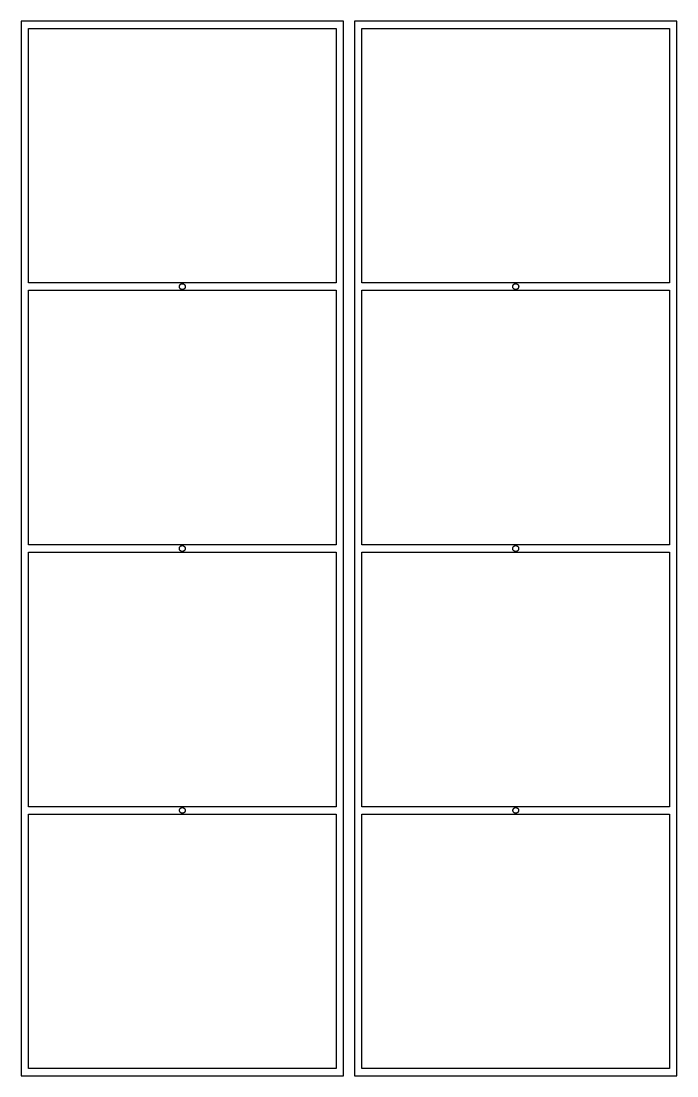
# Model space of a CAD drawing. Extents: x -75 to 75, y -42 to 42.
# Drawn here: x -75.3 to -30.6, y -41.3 to 30.7 of the extents above; entities that cross this region are included whole.
import ezdxf

# ---------------------------------------------------------------- set-up
doc = ezdxf.new("R2010")
doc.units = 0
doc.header["$MEASUREMENT"] = 0
doc.layers.get('0').update_dxf_attribs({"linetype": 'CONTINUOUS'})

msp = doc.modelspace()

# ---------------------------------------------------------------- linework, layer by layer
for p, q in [((-53.344, 30.718), (-75.344, 30.718)), ((-75.344, 30.718), (-75.344, -41.282)), ((-53.344, -41.282), (-53.344, 30.718)), ((-30.594, 30.718), (-52.594, 30.718)), ((-52.594, 30.718), (-52.594, -41.282)), ((-30.594, -41.282), (-30.594, 30.718)), ((-74.844, 12.843), (-74.844, 30.218)), ((-74.844, 30.218), (-53.844, 30.218)), ((-53.844, 30.218), (-53.844, 12.843)), ((-52.094, 30.218), (-31.094, 30.218)), ((-52.094, 12.843), (-52.094, 30.218)), ((-31.094, 30.218), (-31.094, 12.843)), ((-53.844, 12.843), (-74.844, 12.843)), ((-74.844, -5.032), (-74.844, 12.343)), ((-74.844, 12.343), (-53.844, 12.343)), ((-64.544, 12.599), (-64.543, 12.612)), ((-64.544, 12.585), (-64.544, 12.599)), ((-64.543, 12.572), (-64.544, 12.585)), ((-64.543, 12.612), (-64.542, 12.625)), ((-64.541, 12.559), (-64.543, 12.572)), ((-64.542, 12.625), (-64.539, 12.638)), ((-64.538, 12.546), (-64.541, 12.559)), ((-64.539, 12.638), (-64.536, 12.651)), ((-64.535, 12.533), (-64.538, 12.546)), ((-64.536, 12.651), (-64.532, 12.664)), ((-64.53, 12.52), (-64.535, 12.533)), ((-64.532, 12.664), (-64.527, 12.676)), ((-64.525, 12.508), (-64.53, 12.52)), ((-64.527, 12.676), (-64.521, 12.688)), ((-64.519, 12.496), (-64.525, 12.508)), ((-64.521, 12.688), (-64.514, 12.699)), ((-64.512, 12.485), (-64.519, 12.496)), ((-64.514, 12.699), (-64.507, 12.71)), ((-64.505, 12.474), (-64.512, 12.485)), ((-64.507, 12.71), (-64.499, 12.721)), ((-64.496, 12.464), (-64.505, 12.474)), ((-64.499, 12.721), (-64.49, 12.731)), ((-64.487, 12.454), (-64.496, 12.464)), ((-64.49, 12.731), (-64.481, 12.741)), ((-64.478, 12.444), (-64.487, 12.454)), ((-64.481, 12.741), (-64.471, 12.749)), ((-64.468, 12.436), (-64.478, 12.444)), ((-64.471, 12.749), (-64.46, 12.757)), ((-64.457, 12.428), (-64.468, 12.436)), ((-64.46, 12.757), (-64.449, 12.765)), ((-64.446, 12.421), (-64.457, 12.428)), ((-64.449, 12.765), (-64.438, 12.772)), ((-64.434, 12.414), (-64.446, 12.421)), ((-64.438, 12.772), (-64.426, 12.777)), ((-64.422, 12.409), (-64.434, 12.414)), ((-64.426, 12.777), (-64.413, 12.782)), ((-64.41, 12.404), (-64.422, 12.409)), ((-64.413, 12.782), (-64.401, 12.787)), ((-64.394, 12.399), (-64.41, 12.404)), ((-64.401, 12.787), (-64.388, 12.79)), ((-64.378, 12.396), (-64.394, 12.399)), ((-64.388, 12.79), (-64.375, 12.793)), ((-64.361, 12.393), (-64.378, 12.396)), ((-64.375, 12.793), (-64.362, 12.794)), ((-64.362, 12.794), (-64.348, 12.795)), ((-64.344, 12.393), (-64.361, 12.393)), ((-64.348, 12.795), (-64.335, 12.795)), ((-64.33, 12.393), (-64.344, 12.393)), ((-64.335, 12.795), (-64.322, 12.794)), ((-64.317, 12.394), (-64.33, 12.393)), ((-64.322, 12.794), (-64.309, 12.792)), ((-64.304, 12.396), (-64.317, 12.394)), ((-64.309, 12.792), (-64.296, 12.79)), ((-64.291, 12.399), (-64.304, 12.396)), ((-64.296, 12.79), (-64.283, 12.786)), ((-64.278, 12.403), (-64.291, 12.399)), ((-64.283, 12.786), (-64.27, 12.782)), ((-64.266, 12.408), (-64.278, 12.403)), ((-64.27, 12.782), (-64.258, 12.777)), ((-64.254, 12.413), (-64.266, 12.408)), ((-64.258, 12.777), (-64.246, 12.771)), ((-64.242, 12.419), (-64.254, 12.413)), ((-64.246, 12.771), (-64.234, 12.764)), ((-64.23, 12.426), (-64.242, 12.419)), ((-64.234, 12.764), (-64.223, 12.756)), ((-64.22, 12.434), (-64.23, 12.426)), ((-64.223, 12.756), (-64.213, 12.748)), ((-64.209, 12.443), (-64.22, 12.434)), ((-64.213, 12.748), (-64.203, 12.739)), ((-64.2, 12.452), (-64.209, 12.443)), ((-64.203, 12.739), (-64.194, 12.73)), ((-64.191, 12.462), (-64.2, 12.452)), ((-64.194, 12.73), (-64.185, 12.72)), ((-64.182, 12.472), (-64.191, 12.462)), ((-64.185, 12.72), (-64.177, 12.709)), ((-64.174, 12.483), (-64.182, 12.472)), ((-64.177, 12.709), (-64.17, 12.698)), ((-64.167, 12.494), (-64.174, 12.483)), ((-64.17, 12.698), (-64.163, 12.686)), ((-64.161, 12.506), (-64.167, 12.494)), ((-64.163, 12.686), (-64.158, 12.674)), ((-64.156, 12.518), (-64.161, 12.506)), ((-64.158, 12.674), (-64.153, 12.662)), ((-64.151, 12.531), (-64.156, 12.518)), ((-64.153, 12.662), (-64.149, 12.649)), ((-64.147, 12.543), (-64.151, 12.531)), ((-64.149, 12.649), (-64.145, 12.636)), ((-64.145, 12.556), (-64.147, 12.543)), ((-64.145, 12.636), (-64.143, 12.623)), ((-64.142, 12.57), (-64.145, 12.556)), ((-64.143, 12.623), (-64.142, 12.61)), ((-64.142, 12.61), (-64.141, 12.596)), ((-64.141, 12.583), (-64.142, 12.57)), ((-64.141, 12.596), (-64.141, 12.583)), ((-53.844, 12.343), (-53.844, -5.032)), ((-31.094, 12.843), (-52.094, 12.843)), ((-52.094, -5.032), (-52.094, 12.343)), ((-52.094, 12.343), (-31.094, 12.343)), ((-41.794, 12.599), (-41.793, 12.612)), ((-41.794, 12.585), (-41.794, 12.599)), ((-41.793, 12.572), (-41.794, 12.585)), ((-41.793, 12.612), (-41.792, 12.625)), ((-41.791, 12.559), (-41.793, 12.572)), ((-41.792, 12.625), (-41.789, 12.638)), ((-41.788, 12.546), (-41.791, 12.559)), ((-41.789, 12.638), (-41.786, 12.651)), ((-41.785, 12.533), (-41.788, 12.546)), ((-41.786, 12.651), (-41.782, 12.664)), ((-41.78, 12.52), (-41.785, 12.533)), ((-41.782, 12.664), (-41.777, 12.676)), ((-41.775, 12.508), (-41.78, 12.52)), ((-41.777, 12.676), (-41.771, 12.688)), ((-41.769, 12.496), (-41.775, 12.508)), ((-41.771, 12.688), (-41.764, 12.699)), ((-41.762, 12.485), (-41.769, 12.496)), ((-41.764, 12.699), (-41.757, 12.71)), ((-41.755, 12.474), (-41.762, 12.485)), ((-41.757, 12.71), (-41.749, 12.721)), ((-41.746, 12.464), (-41.755, 12.474)), ((-41.749, 12.721), (-41.74, 12.731)), ((-41.737, 12.454), (-41.746, 12.464)), ((-41.74, 12.731), (-41.731, 12.741)), ((-41.728, 12.444), (-41.737, 12.454)), ((-41.731, 12.741), (-41.721, 12.749)), ((-41.718, 12.436), (-41.728, 12.444)), ((-41.721, 12.749), (-41.71, 12.757)), ((-41.707, 12.428), (-41.718, 12.436)), ((-41.71, 12.757), (-41.699, 12.765)), ((-41.696, 12.421), (-41.707, 12.428)), ((-41.699, 12.765), (-41.688, 12.772)), ((-41.684, 12.414), (-41.696, 12.421)), ((-41.688, 12.772), (-41.676, 12.777)), ((-41.672, 12.409), (-41.684, 12.414)), ((-41.676, 12.777), (-41.663, 12.782)), ((-41.66, 12.404), (-41.672, 12.409)), ((-41.663, 12.782), (-41.651, 12.787)), ((-41.644, 12.399), (-41.66, 12.404)), ((-41.651, 12.787), (-41.638, 12.79)), ((-41.628, 12.396), (-41.644, 12.399)), ((-41.638, 12.79), (-41.625, 12.793)), ((-41.611, 12.393), (-41.628, 12.396)), ((-41.625, 12.793), (-41.612, 12.794)), ((-41.612, 12.794), (-41.598, 12.795)), ((-41.594, 12.393), (-41.611, 12.393)), ((-41.598, 12.795), (-41.585, 12.795)), ((-41.58, 12.393), (-41.594, 12.393)), ((-41.585, 12.795), (-41.572, 12.794)), ((-41.567, 12.394), (-41.58, 12.393)), ((-41.572, 12.794), (-41.559, 12.792)), ((-41.554, 12.396), (-41.567, 12.394)), ((-41.559, 12.792), (-41.546, 12.79)), ((-41.541, 12.399), (-41.554, 12.396)), ((-41.546, 12.79), (-41.533, 12.786)), ((-41.528, 12.403), (-41.541, 12.399)), ((-41.533, 12.786), (-41.52, 12.782)), ((-41.516, 12.408), (-41.528, 12.403)), ((-41.52, 12.782), (-41.508, 12.777)), ((-41.504, 12.413), (-41.516, 12.408)), ((-41.508, 12.777), (-41.496, 12.771)), ((-41.492, 12.419), (-41.504, 12.413)), ((-41.496, 12.771), (-41.484, 12.764)), ((-41.48, 12.426), (-41.492, 12.419)), ((-41.484, 12.764), (-41.473, 12.756)), ((-41.47, 12.434), (-41.48, 12.426)), ((-41.473, 12.756), (-41.463, 12.748)), ((-41.459, 12.443), (-41.47, 12.434)), ((-41.463, 12.748), (-41.453, 12.739)), ((-41.45, 12.452), (-41.459, 12.443)), ((-41.453, 12.739), (-41.444, 12.73)), ((-41.441, 12.462), (-41.45, 12.452)), ((-41.444, 12.73), (-41.435, 12.72)), ((-41.432, 12.472), (-41.441, 12.462)), ((-41.435, 12.72), (-41.427, 12.709)), ((-41.424, 12.483), (-41.432, 12.472)), ((-41.427, 12.709), (-41.42, 12.698)), ((-41.417, 12.494), (-41.424, 12.483)), ((-41.42, 12.698), (-41.413, 12.686)), ((-41.411, 12.506), (-41.417, 12.494)), ((-41.413, 12.686), (-41.408, 12.674)), ((-41.406, 12.518), (-41.411, 12.506)), ((-41.408, 12.674), (-41.403, 12.662)), ((-41.401, 12.531), (-41.406, 12.518)), ((-41.403, 12.662), (-41.399, 12.649)), ((-41.397, 12.543), (-41.401, 12.531)), ((-41.399, 12.649), (-41.395, 12.636)), ((-41.395, 12.556), (-41.397, 12.543)), ((-41.395, 12.636), (-41.393, 12.623)), ((-41.392, 12.57), (-41.395, 12.556)), ((-41.393, 12.623), (-41.392, 12.61)), ((-41.392, 12.61), (-41.391, 12.596)), ((-41.391, 12.583), (-41.392, 12.57)), ((-41.391, 12.596), (-41.391, 12.583)), ((-31.094, 12.343), (-31.094, -5.032)), ((-53.844, -5.032), (-74.844, -5.032)), ((-31.094, -5.032), (-52.094, -5.032)), ((-74.844, -5.532), (-53.844, -5.532)), ((-74.844, -22.907), (-74.844, -5.532)), ((-64.546, -5.272), (-64.545, -5.258)), ((-64.546, -5.285), (-64.546, -5.272)), ((-64.546, -5.298), (-64.546, -5.285)), ((-64.544, -5.312), (-64.546, -5.298)), ((-64.545, -5.258), (-64.543, -5.245)), ((-64.542, -5.325), (-64.544, -5.312)), ((-64.543, -5.245), (-64.54, -5.232)), ((-64.539, -5.338), (-64.542, -5.325)), ((-64.54, -5.232), (-64.536, -5.22)), ((-64.535, -5.35), (-64.539, -5.338)), ((-64.536, -5.22), (-64.531, -5.207)), ((-64.53, -5.363), (-64.535, -5.35)), ((-64.531, -5.207), (-64.525, -5.195)), ((-64.525, -5.375), (-64.53, -5.363)), ((-64.525, -5.195), (-64.519, -5.183)), ((-64.518, -5.387), (-64.525, -5.375)), ((-64.519, -5.183), (-64.512, -5.172)), ((-64.511, -5.398), (-64.518, -5.387)), ((-64.512, -5.172), (-64.504, -5.161)), ((-64.503, -5.409), (-64.511, -5.398)), ((-64.504, -5.161), (-64.496, -5.151)), ((-64.495, -5.419), (-64.503, -5.409)), ((-64.496, -5.151), (-64.487, -5.141)), ((-64.485, -5.428), (-64.495, -5.419)), ((-64.487, -5.141), (-64.477, -5.132)), ((-64.475, -5.437), (-64.485, -5.428)), ((-64.477, -5.132), (-64.467, -5.124)), ((-64.465, -5.446), (-64.475, -5.437)), ((-64.467, -5.124), (-64.456, -5.116)), ((-64.454, -5.453), (-64.465, -5.446)), ((-64.456, -5.116), (-64.444, -5.109)), ((-64.443, -5.46), (-64.454, -5.453)), ((-64.444, -5.109), (-64.433, -5.103)), ((-64.431, -5.466), (-64.443, -5.46)), ((-64.433, -5.103), (-64.42, -5.097)), ((-64.419, -5.472), (-64.431, -5.466)), ((-64.42, -5.097), (-64.408, -5.093)), ((-64.406, -5.476), (-64.419, -5.472)), ((-64.408, -5.093), (-64.395, -5.089)), ((-64.393, -5.48), (-64.406, -5.476)), ((-64.395, -5.089), (-64.382, -5.086)), ((-64.38, -5.482), (-64.393, -5.48)), ((-64.382, -5.086), (-64.369, -5.084)), ((-64.367, -5.484), (-64.38, -5.482)), ((-64.369, -5.084), (-64.352, -5.083)), ((-64.354, -5.485), (-64.367, -5.484)), ((-64.34, -5.485), (-64.354, -5.485)), ((-64.352, -5.083), (-64.334, -5.083)), ((-64.327, -5.485), (-64.34, -5.485)), ((-64.334, -5.083), (-64.318, -5.084)), ((-64.314, -5.483), (-64.327, -5.485)), ((-64.318, -5.084), (-64.302, -5.087)), ((-64.301, -5.481), (-64.314, -5.483)), ((-64.302, -5.087), (-64.289, -5.09)), ((-64.288, -5.477), (-64.301, -5.481)), ((-64.289, -5.09), (-64.276, -5.094)), ((-64.275, -5.473), (-64.288, -5.477)), ((-64.276, -5.094), (-64.264, -5.099)), ((-64.263, -5.468), (-64.275, -5.473)), ((-64.264, -5.099), (-64.252, -5.105)), ((-64.251, -5.462), (-64.263, -5.468)), ((-64.252, -5.105), (-64.24, -5.112)), ((-64.239, -5.456), (-64.251, -5.462)), ((-64.24, -5.112), (-64.229, -5.119)), ((-64.228, -5.448), (-64.239, -5.456)), ((-64.229, -5.119), (-64.219, -5.127)), ((-64.218, -5.44), (-64.228, -5.448)), ((-64.219, -5.127), (-64.209, -5.135)), ((-64.208, -5.432), (-64.218, -5.44)), ((-64.209, -5.135), (-64.199, -5.145)), ((-64.198, -5.422), (-64.208, -5.432)), ((-64.199, -5.145), (-64.19, -5.155)), ((-64.189, -5.412), (-64.198, -5.422)), ((-64.19, -5.155), (-64.182, -5.165)), ((-64.181, -5.402), (-64.189, -5.412)), ((-64.182, -5.165), (-64.175, -5.176)), ((-64.174, -5.391), (-64.181, -5.402)), ((-64.175, -5.176), (-64.168, -5.188)), ((-64.167, -5.379), (-64.174, -5.391)), ((-64.168, -5.188), (-64.162, -5.199)), ((-64.161, -5.367), (-64.167, -5.379)), ((-64.162, -5.199), (-64.157, -5.212)), ((-64.156, -5.355), (-64.161, -5.367)), ((-64.157, -5.212), (-64.152, -5.224)), ((-64.152, -5.342), (-64.156, -5.355)), ((-64.152, -5.224), (-64.149, -5.237)), ((-64.149, -5.329), (-64.152, -5.342)), ((-64.149, -5.237), (-64.146, -5.25)), ((-64.146, -5.316), (-64.149, -5.329)), ((-64.146, -5.25), (-64.144, -5.263)), ((-64.144, -5.303), (-64.146, -5.316)), ((-64.144, -5.263), (-64.143, -5.277)), ((-64.143, -5.29), (-64.144, -5.303)), ((-64.143, -5.277), (-64.143, -5.29)), ((-53.844, -5.532), (-53.844, -22.907)), ((-52.094, -22.907), (-52.094, -5.532)), ((-52.094, -5.532), (-31.094, -5.532)), ((-41.796, -5.272), (-41.795, -5.258)), ((-41.796, -5.285), (-41.796, -5.272)), ((-41.796, -5.298), (-41.796, -5.285)), ((-41.794, -5.312), (-41.796, -5.298)), ((-41.795, -5.258), (-41.793, -5.245)), ((-41.792, -5.325), (-41.794, -5.312)), ((-41.793, -5.245), (-41.79, -5.232)), ((-41.789, -5.338), (-41.792, -5.325)), ((-41.79, -5.232), (-41.786, -5.22)), ((-41.785, -5.35), (-41.789, -5.338)), ((-41.786, -5.22), (-41.781, -5.207)), ((-41.78, -5.363), (-41.785, -5.35)), ((-41.781, -5.207), (-41.775, -5.195)), ((-41.775, -5.375), (-41.78, -5.363)), ((-41.775, -5.195), (-41.769, -5.183)), ((-41.768, -5.387), (-41.775, -5.375)), ((-41.769, -5.183), (-41.762, -5.172)), ((-41.761, -5.398), (-41.768, -5.387)), ((-41.762, -5.172), (-41.754, -5.161)), ((-41.753, -5.409), (-41.761, -5.398)), ((-41.754, -5.161), (-41.746, -5.151)), ((-41.745, -5.419), (-41.753, -5.409)), ((-41.746, -5.151), (-41.737, -5.141)), ((-41.735, -5.428), (-41.745, -5.419)), ((-41.737, -5.141), (-41.727, -5.132)), ((-41.725, -5.437), (-41.735, -5.428)), ((-41.727, -5.132), (-41.717, -5.124)), ((-41.715, -5.446), (-41.725, -5.437)), ((-41.717, -5.124), (-41.706, -5.116)), ((-41.704, -5.453), (-41.715, -5.446)), ((-41.706, -5.116), (-41.694, -5.109)), ((-41.693, -5.46), (-41.704, -5.453)), ((-41.694, -5.109), (-41.683, -5.103)), ((-41.681, -5.466), (-41.693, -5.46)), ((-41.683, -5.103), (-41.67, -5.097)), ((-41.669, -5.472), (-41.681, -5.466)), ((-41.67, -5.097), (-41.658, -5.093)), ((-41.656, -5.476), (-41.669, -5.472)), ((-41.658, -5.093), (-41.645, -5.089)), ((-41.643, -5.48), (-41.656, -5.476)), ((-41.645, -5.089), (-41.632, -5.086)), ((-41.63, -5.482), (-41.643, -5.48)), ((-41.632, -5.086), (-41.619, -5.084)), ((-41.617, -5.484), (-41.63, -5.482)), ((-41.619, -5.084), (-41.602, -5.083)), ((-41.604, -5.485), (-41.617, -5.484)), ((-41.59, -5.485), (-41.604, -5.485)), ((-41.602, -5.083), (-41.584, -5.083)), ((-41.577, -5.485), (-41.59, -5.485)), ((-41.584, -5.083), (-41.568, -5.084)), ((-41.564, -5.483), (-41.577, -5.485)), ((-41.568, -5.084), (-41.552, -5.087)), ((-41.551, -5.481), (-41.564, -5.483)), ((-41.552, -5.087), (-41.539, -5.09)), ((-41.538, -5.477), (-41.551, -5.481)), ((-41.539, -5.09), (-41.526, -5.094)), ((-41.525, -5.473), (-41.538, -5.477)), ((-41.526, -5.094), (-41.514, -5.099)), ((-41.513, -5.468), (-41.525, -5.473)), ((-41.514, -5.099), (-41.502, -5.105)), ((-41.501, -5.462), (-41.513, -5.468)), ((-41.502, -5.105), (-41.49, -5.112)), ((-41.489, -5.456), (-41.501, -5.462)), ((-41.49, -5.112), (-41.479, -5.119)), ((-41.478, -5.448), (-41.489, -5.456)), ((-41.479, -5.119), (-41.469, -5.127)), ((-41.468, -5.44), (-41.478, -5.448)), ((-41.469, -5.127), (-41.459, -5.135)), ((-41.458, -5.432), (-41.468, -5.44)), ((-41.459, -5.135), (-41.449, -5.145)), ((-41.448, -5.422), (-41.458, -5.432)), ((-41.449, -5.145), (-41.44, -5.155)), ((-41.439, -5.412), (-41.448, -5.422)), ((-41.44, -5.155), (-41.432, -5.165)), ((-41.431, -5.402), (-41.439, -5.412)), ((-41.432, -5.165), (-41.425, -5.176)), ((-41.424, -5.391), (-41.431, -5.402)), ((-41.425, -5.176), (-41.418, -5.188)), ((-41.417, -5.379), (-41.424, -5.391)), ((-41.418, -5.188), (-41.412, -5.199)), ((-41.411, -5.367), (-41.417, -5.379)), ((-41.412, -5.199), (-41.407, -5.212)), ((-41.406, -5.355), (-41.411, -5.367)), ((-41.407, -5.212), (-41.402, -5.224)), ((-41.402, -5.342), (-41.406, -5.355)), ((-41.402, -5.224), (-41.399, -5.237)), ((-41.399, -5.329), (-41.402, -5.342)), ((-41.399, -5.237), (-41.396, -5.25)), ((-41.396, -5.316), (-41.399, -5.329)), ((-41.396, -5.25), (-41.394, -5.263)), ((-41.394, -5.303), (-41.396, -5.316)), ((-41.394, -5.263), (-41.393, -5.277)), ((-41.393, -5.29), (-41.394, -5.303)), ((-41.393, -5.277), (-41.393, -5.29)), ((-31.094, -5.532), (-31.094, -22.907)), ((-53.844, -22.907), (-74.844, -22.907)), ((-64.495, -23.046), (-64.487, -23.035)), ((-64.487, -23.035), (-64.479, -23.026)), ((-64.479, -23.026), (-64.47, -23.017)), ((-64.47, -23.017), (-64.46, -23.008)), ((-64.46, -23.008), (-64.45, -23.001)), ((-64.45, -23.001), (-64.439, -22.994)), ((-64.439, -22.994), (-64.428, -22.987)), ((-64.428, -22.987), (-64.417, -22.982)), ((-64.417, -22.982), (-64.405, -22.977)), ((-64.405, -22.977), (-64.393, -22.973)), ((-64.393, -22.973), (-64.381, -22.97)), ((-64.381, -22.97), (-64.368, -22.967)), ((-64.368, -22.967), (-64.355, -22.966)), ((-64.355, -22.966), (-64.343, -22.965)), ((-64.343, -22.965), (-64.33, -22.965)), ((-64.33, -22.965), (-64.317, -22.966)), ((-64.317, -22.966), (-64.304, -22.968)), ((-64.304, -22.968), (-64.292, -22.971)), ((-64.292, -22.971), (-64.28, -22.974)), ((-64.28, -22.974), (-64.268, -22.978)), ((-64.268, -22.978), (-64.256, -22.983)), ((-64.256, -22.983), (-64.244, -22.989)), ((-64.244, -22.989), (-64.233, -22.996)), ((-64.233, -22.996), (-64.223, -23.003)), ((-64.223, -23.003), (-64.213, -23.011)), ((-64.213, -23.011), (-64.203, -23.019)), ((-64.203, -23.019), (-64.194, -23.028)), ((-64.194, -23.028), (-64.186, -23.038)), ((-64.186, -23.038), (-64.179, -23.048)), ((-31.094, -22.907), (-52.094, -22.907)), ((-41.745, -23.046), (-41.737, -23.035)), ((-41.737, -23.035), (-41.729, -23.026)), ((-41.729, -23.026), (-41.72, -23.017)), ((-41.72, -23.017), (-41.71, -23.008)), ((-41.71, -23.008), (-41.7, -23.001)), ((-41.7, -23.001), (-41.689, -22.994)), ((-41.689, -22.994), (-41.678, -22.987)), ((-41.678, -22.987), (-41.667, -22.982)), ((-41.667, -22.982), (-41.655, -22.977)), ((-41.655, -22.977), (-41.643, -22.973)), ((-41.643, -22.973), (-41.631, -22.97)), ((-41.631, -22.97), (-41.618, -22.967)), ((-41.618, -22.967), (-41.605, -22.966)), ((-41.605, -22.966), (-41.593, -22.965)), ((-41.593, -22.965), (-41.58, -22.965)), ((-41.58, -22.965), (-41.567, -22.966)), ((-41.567, -22.966), (-41.554, -22.968)), ((-41.554, -22.968), (-41.542, -22.971)), ((-41.542, -22.971), (-41.53, -22.974)), ((-41.53, -22.974), (-41.518, -22.978)), ((-41.518, -22.978), (-41.506, -22.983)), ((-41.506, -22.983), (-41.494, -22.989)), ((-41.494, -22.989), (-41.483, -22.996)), ((-41.483, -22.996), (-41.473, -23.003)), ((-41.473, -23.003), (-41.463, -23.011)), ((-41.463, -23.011), (-41.453, -23.019)), ((-41.453, -23.019), (-41.444, -23.028)), ((-41.444, -23.028), (-41.436, -23.038)), ((-41.436, -23.038), (-41.429, -23.048)), ((-74.844, -23.407), (-53.844, -23.407)), ((-74.844, -40.782), (-74.844, -23.407)), ((-64.532, -23.153), (-64.531, -23.14)), ((-64.532, -23.166), (-64.532, -23.153)), ((-64.531, -23.178), (-64.532, -23.166)), ((-64.531, -23.14), (-64.529, -23.127)), ((-64.529, -23.191), (-64.531, -23.178)), ((-64.529, -23.127), (-64.527, -23.115)), ((-64.527, -23.203), (-64.529, -23.191)), ((-64.527, -23.115), (-64.524, -23.103)), ((-64.524, -23.216), (-64.527, -23.203)), ((-64.524, -23.103), (-64.519, -23.09)), ((-64.519, -23.228), (-64.524, -23.216)), ((-64.519, -23.09), (-64.515, -23.079)), ((-64.514, -23.24), (-64.519, -23.228)), ((-64.515, -23.079), (-64.509, -23.067)), ((-64.509, -23.251), (-64.514, -23.24)), ((-64.509, -23.067), (-64.502, -23.056)), ((-64.502, -23.262), (-64.509, -23.251)), ((-64.502, -23.056), (-64.495, -23.046)), ((-64.495, -23.273), (-64.502, -23.262)), ((-64.487, -23.283), (-64.495, -23.273)), ((-64.479, -23.292), (-64.487, -23.283)), ((-64.47, -23.301), (-64.479, -23.292)), ((-64.46, -23.31), (-64.47, -23.301)), ((-64.45, -23.317), (-64.46, -23.31)), ((-64.439, -23.324), (-64.45, -23.317)), ((-64.428, -23.331), (-64.439, -23.324)), ((-64.417, -23.336), (-64.428, -23.331)), ((-64.405, -23.341), (-64.417, -23.336)), ((-64.393, -23.345), (-64.405, -23.341)), ((-64.381, -23.348), (-64.393, -23.345)), ((-64.368, -23.351), (-64.381, -23.348)), ((-64.355, -23.352), (-64.368, -23.351)), ((-64.343, -23.353), (-64.355, -23.352)), ((-64.33, -23.353), (-64.343, -23.353)), ((-64.317, -23.352), (-64.33, -23.353)), ((-64.304, -23.35), (-64.317, -23.352)), ((-64.292, -23.348), (-64.304, -23.35)), ((-64.28, -23.344), (-64.292, -23.348)), ((-64.268, -23.34), (-64.28, -23.344)), ((-64.256, -23.335), (-64.268, -23.34)), ((-64.245, -23.329), (-64.256, -23.335)), ((-64.234, -23.323), (-64.245, -23.329)), ((-64.223, -23.315), (-64.234, -23.323)), ((-64.213, -23.308), (-64.223, -23.315)), ((-64.203, -23.299), (-64.213, -23.308)), ((-64.195, -23.29), (-64.203, -23.299)), ((-64.186, -23.28), (-64.195, -23.29)), ((-64.179, -23.27), (-64.186, -23.28)), ((-64.179, -23.048), (-64.172, -23.059)), ((-64.172, -23.259), (-64.179, -23.27)), ((-64.172, -23.059), (-64.165, -23.07)), ((-64.165, -23.248), (-64.172, -23.259)), ((-64.165, -23.07), (-64.16, -23.082)), ((-64.157, -23.228), (-64.165, -23.248)), ((-64.16, -23.082), (-64.155, -23.094)), ((-64.15, -23.207), (-64.157, -23.228)), ((-64.155, -23.094), (-64.151, -23.106)), ((-64.151, -23.106), (-64.148, -23.118)), ((-64.147, -23.194), (-64.15, -23.207)), ((-64.148, -23.118), (-64.146, -23.131)), ((-64.145, -23.182), (-64.147, -23.194)), ((-64.146, -23.131), (-64.145, -23.144)), ((-64.145, -23.144), (-64.144, -23.156)), ((-64.144, -23.169), (-64.145, -23.182)), ((-64.144, -23.156), (-64.144, -23.169)), ((-53.844, -23.407), (-53.844, -40.782)), ((-52.094, -23.407), (-31.094, -23.407)), ((-52.094, -40.782), (-52.094, -23.407)), ((-41.782, -23.153), (-41.781, -23.14)), ((-41.782, -23.166), (-41.782, -23.153)), ((-41.781, -23.178), (-41.782, -23.166)), ((-41.781, -23.14), (-41.779, -23.127)), ((-41.779, -23.191), (-41.781, -23.178)), ((-41.779, -23.127), (-41.777, -23.115)), ((-41.777, -23.203), (-41.779, -23.191)), ((-41.777, -23.115), (-41.774, -23.103)), ((-41.774, -23.216), (-41.777, -23.203)), ((-41.774, -23.103), (-41.769, -23.09)), ((-41.769, -23.228), (-41.774, -23.216)), ((-41.769, -23.09), (-41.765, -23.079)), ((-41.764, -23.24), (-41.769, -23.228)), ((-41.765, -23.079), (-41.759, -23.067)), ((-41.759, -23.251), (-41.764, -23.24)), ((-41.759, -23.067), (-41.752, -23.056)), ((-41.752, -23.262), (-41.759, -23.251)), ((-41.752, -23.056), (-41.745, -23.046)), ((-41.745, -23.273), (-41.752, -23.262)), ((-41.737, -23.283), (-41.745, -23.273)), ((-41.729, -23.292), (-41.737, -23.283)), ((-41.72, -23.301), (-41.729, -23.292)), ((-41.71, -23.31), (-41.72, -23.301)), ((-41.7, -23.317), (-41.71, -23.31)), ((-41.689, -23.324), (-41.7, -23.317)), ((-41.678, -23.331), (-41.689, -23.324)), ((-41.667, -23.336), (-41.678, -23.331)), ((-41.655, -23.341), (-41.667, -23.336)), ((-41.643, -23.345), (-41.655, -23.341)), ((-41.631, -23.348), (-41.643, -23.345)), ((-41.618, -23.351), (-41.631, -23.348)), ((-41.605, -23.352), (-41.618, -23.351)), ((-41.593, -23.353), (-41.605, -23.352)), ((-41.58, -23.353), (-41.593, -23.353)), ((-41.567, -23.352), (-41.58, -23.353)), ((-41.554, -23.35), (-41.567, -23.352)), ((-41.542, -23.348), (-41.554, -23.35)), ((-41.53, -23.344), (-41.542, -23.348)), ((-41.518, -23.34), (-41.53, -23.344)), ((-41.506, -23.335), (-41.518, -23.34)), ((-41.495, -23.329), (-41.506, -23.335)), ((-41.484, -23.323), (-41.495, -23.329)), ((-41.473, -23.315), (-41.484, -23.323)), ((-41.463, -23.308), (-41.473, -23.315)), ((-41.453, -23.299), (-41.463, -23.308)), ((-41.445, -23.29), (-41.453, -23.299)), ((-41.436, -23.28), (-41.445, -23.29)), ((-41.429, -23.27), (-41.436, -23.28)), ((-41.429, -23.048), (-41.422, -23.059)), ((-41.422, -23.259), (-41.429, -23.27)), ((-41.422, -23.059), (-41.415, -23.07)), ((-41.415, -23.248), (-41.422, -23.259)), ((-41.415, -23.07), (-41.41, -23.082)), ((-41.407, -23.228), (-41.415, -23.248)), ((-41.41, -23.082), (-41.405, -23.094)), ((-41.4, -23.207), (-41.407, -23.228)), ((-41.405, -23.094), (-41.401, -23.106)), ((-41.401, -23.106), (-41.398, -23.118)), ((-41.397, -23.194), (-41.4, -23.207)), ((-41.398, -23.118), (-41.396, -23.131)), ((-41.395, -23.182), (-41.397, -23.194)), ((-41.396, -23.131), (-41.395, -23.144)), ((-41.395, -23.144), (-41.394, -23.156)), ((-41.394, -23.169), (-41.395, -23.182)), ((-41.394, -23.156), (-41.394, -23.169)), ((-31.094, -23.407), (-31.094, -40.782)), ((-53.844, -40.782), (-74.844, -40.782)), ((-31.094, -40.782), (-52.094, -40.782)), ((-75.344, -41.282), (-53.344, -41.282)), ((-52.594, -41.282), (-30.594, -41.282))]:
    msp.add_line(p, q)

doc.saveas('drawing.dxf')
